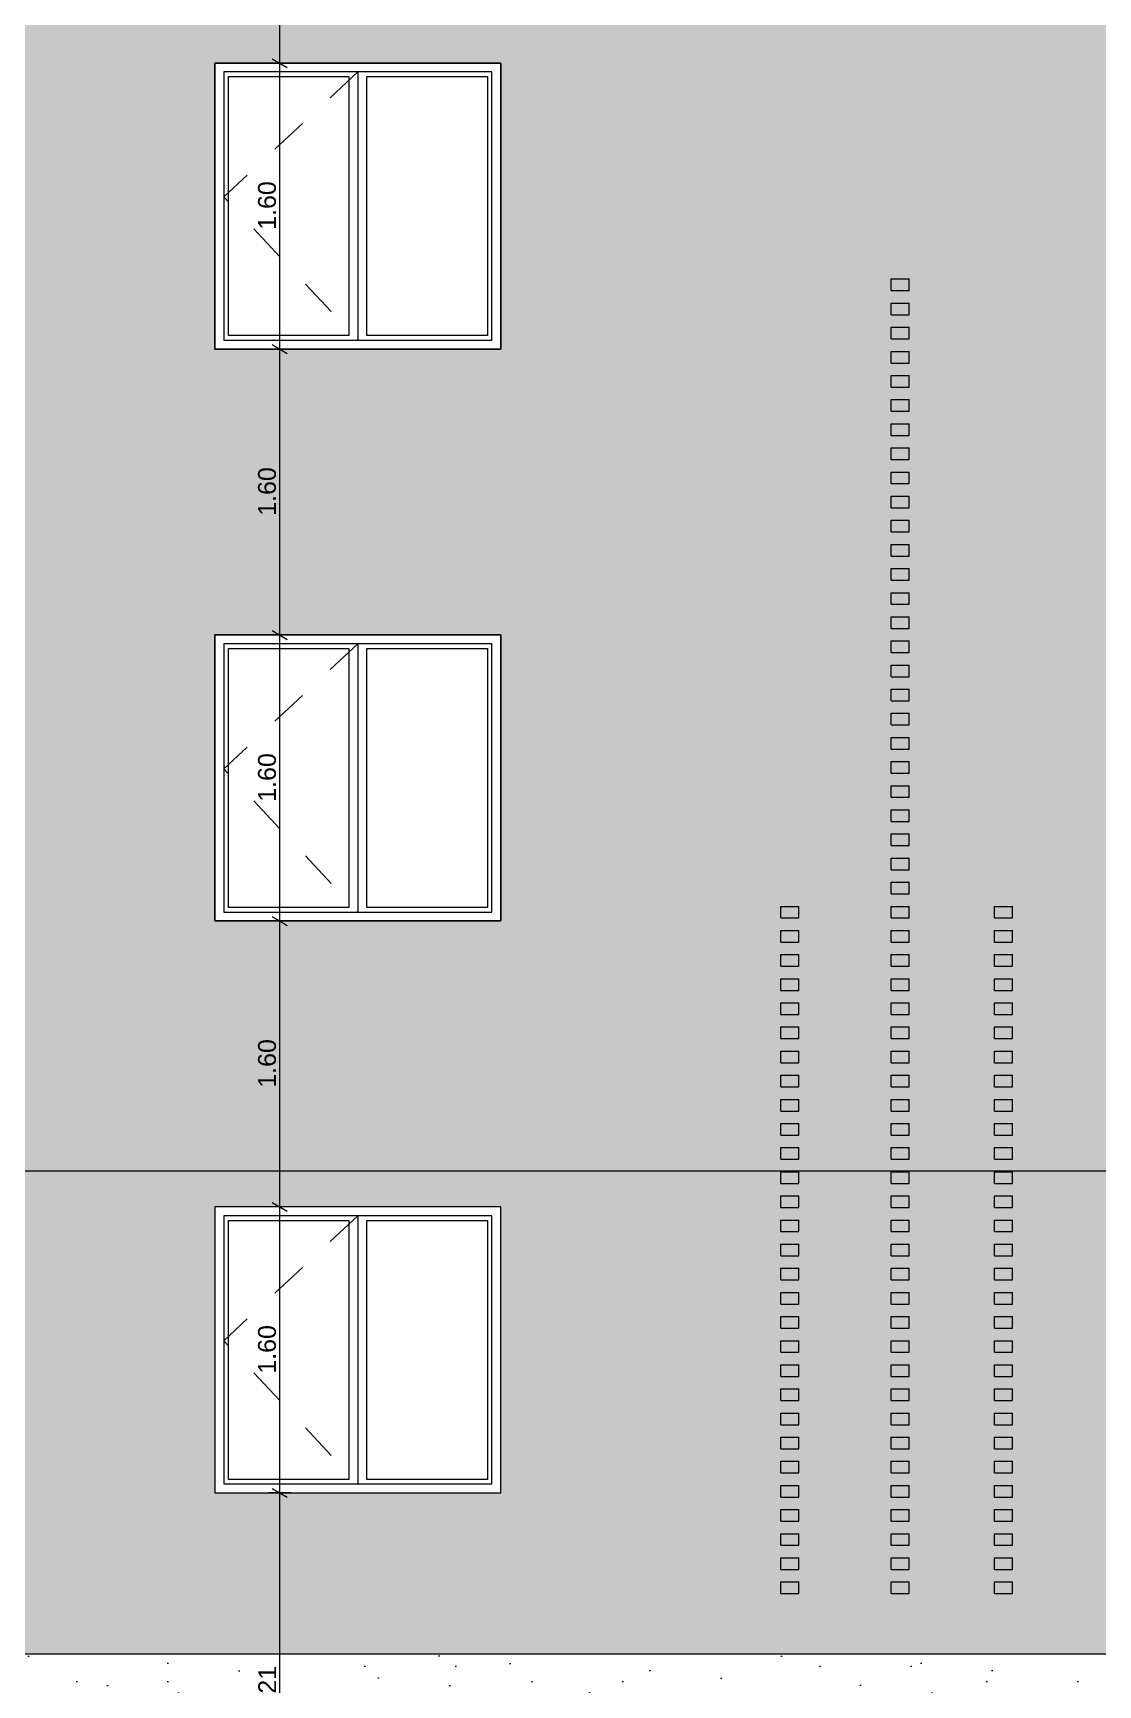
# Model space of a CAD drawing. Header units: millimetres. Extents: x 476571643 to 477489869, y 4620928210 to 4621294454.
# Drawn here: x 477409422 to 477415380, y 4621033012 to 4621042254 of the extents above; entities that cross this region are included whole.
import ezdxf

# ---------------------------------------------------------------- set-up
doc = ezdxf.new("R2010")
doc.units = ezdxf.units.MM
doc.header["$MEASUREMENT"] = 0
doc.linetypes.add('Dashed', pattern=[423.333333, 211.666667, -211.666667])
for name, color, linetype, lineweight in [('0_Pen_No__7_Pen_No__250', 7, 'Continuous', 0), ('2D Drafting - General_Pen_No__7_Pen_No__250', 7, 'Continuous', 0), ('New_2D Drafting - General_Pen_No__30_Pen_No__9_Pen_No__9_Pen_No__42', 250, 'Continuous', 0), ('New_2D Drafting - General_Pen_No__30_Pen_No__9_Pen_No__9_Pen_No__7', 7, 'Continuous', 0), ('New_Structural - Bearing_Pen_No__250', 7, 'Continuous', 0), ('Structural - Bearing_Pen_No__7_Pen_No__7_Pen_No__250', 7, 'Continuous', 0), ('zoma_Pen_No__142', 142, 'Continuous', 0), ('zoma_Pen_No__5_Pen_No__142', 142, 'Continuous', 0)]:
    doc.layers.add(name, color=color, linetype=linetype, lineweight=lineweight)
doc.layers.add('New_2D Drafting - General_Pen_No__30_Pen_No__9_Pen_No__9_Pen_No__254', color=7, linetype='Continuous', lineweight=0, true_color=0xcccccc)
doc.layers.add('zoma', color=7, linetype='Continuous')
doc.layers.add('zoma_Pen_No__5', color=7, linetype='Continuous')
doc.styles.add('GENERATED_STYLE_2', font='arial.ttf')
doc.dimstyles.new('GENERATED_STYLE__3', dxfattribs={"dimtxt": 200, "dimasz": 64.421331, "dimexe": 0.18, "dimexo": 3, "dimgap": 0.09, "dimtad": 1, "dimtih": 1, "dimtoh": 1, "dimlfac": 0.001, "dimzin": 0, "dimdsep": 46, "dimtxsty": 'GENERATED_STYLE_2', "dimblk": 'ARROWHEAD_2', "dimblk1": 'ARROWHEAD_2', "dimblk2": 'ARROWHEAD_2', "dimcen": 0.09, "dimclrd": 142, "dimclre": 142, "dimclrt": 142, "dimadec": 0, "dimazin": 0, "dimtfac": 1, "dimtdec": 4, "dimtmove": 0, "dimatfit": 3, "dimfxl": 1, "dimtolj": 1, "dimtzin": 0, "dimarcsym": 0})
doc.dimstyles.new('GENERATED_STYLE__32', dxfattribs={"dimtxt": 100, "dimasz": 64.421331, "dimexe": 0.18, "dimexo": 3, "dimgap": 0.09, "dimtad": 1, "dimlfac": 0.001, "dimzin": 0, "dimdsep": 46, "dimtxsty": 'GENERATED_STYLE_2', "dimblk": 'ARROWHEAD_2', "dimblk1": 'ARROWHEAD_2', "dimblk2": 'ARROWHEAD_2', "dimcen": 0.09, "dimclrd": 142, "dimclre": 142, "dimclrt": 142, "dimadec": 0, "dimazin": 0, "dimtfac": 1, "dimtdec": 4, "dimtmove": 0, "dimatfit": 3, "dimfxl": 1, "dimtolj": 1, "dimtzin": 0, "dimarcsym": 0})

# ---------------------------------------------------------------- blocks, each defined once
blk = doc.blocks.new('*D1084', base_point=(476844527.1, 4621385791))
at = {"layer": 'zoma_Pen_No__142', "color": 142, "linetype": 'Continuous', "lineweight": 0, "transparency": 16777216}
for p, q in [((477403564.3, 4621029179), (477403515.4, 4621029094.3)), ((477403539.8, 4621029073.1), (477403539.8, 4621029200.2)), ((477403539.8, 4621029136.6), (477410039.7, 4621029136.6)), ((477410064.2, 4621029179), (477410015.2, 4621029094.3)), ((477410039.7, 4621029073.1), (477410039.7, 4621029200.2))]:
    blk.add_line(p, q, dxfattribs=at)
at = {"layer": 'zoma_Pen_No__142', "color": 142, "lineweight": 0, "transparency": 16777216, "char_height": 200, "attachment_point": 7, "style": 'GENERATED_STYLE_2'}
for s, insert in [('\\A1;{\\pql;\\fArial CYR|b0|i0|c204|p34;6.50}', (477406523.7, 4621029176.6)), ('\\A1;{\\pql;\\fArial CYR|b0|i0|c204|p34;0.40}', (477409483.1, 4621029176.6))]:
    blk.add_mtext(s, dxfattribs=dict(at, insert=insert))
blk = doc.blocks.new('ARROWHEAD_2')
at = {"color": 0, "linetype": 'Continuous', "lineweight": 0}
for p, q in [((0, 0), (-1, 0)), ((-0.38, -0.66), (0.38, 0.66))]:
    blk.add_line(p, q, dxfattribs=at)
blk = doc.blocks.new('*D1085', base_point=(476844527.1, 4621385791))
at = {"layer": 'zoma_Pen_No__142', "color": 142, "linetype": 'Continuous', "lineweight": 0, "transparency": 16777216}
for p, q in [((477410064.2, 4621029179), (477410015.2, 4621029094.3)), ((477410039.7, 4621029073.1), (477410039.7, 4621029200.2)), ((477410039.7, 4621029136.6), (477410439, 4621029136.6)), ((477410463.5, 4621029179), (477410414.5, 4621029094.3)), ((477410439, 4621029073.1), (477410439, 4621029200.2))]:
    blk.add_line(p, q, dxfattribs=at)
blk = doc.blocks.new('*D1784', base_point=(476844527.1, 4621385791))
at = {"layer": 'zoma_Pen_No__142', "color": 142, "linetype": 'Continuous', "lineweight": 0, "transparency": 16777216}
for p, q in [((477410865.7, 4621034086.1), (477410738.6, 4621034086.1)), ((477410759.8, 4621034110.6), (477410844.5, 4621034061.6)), ((477410802.1, 4621031872.6), (477410802.1, 4621034086.1)), ((477410759.8, 4621031897.1), (477410844.5, 4621031848.1)), ((477410865.7, 4621031872.6), (477410738.6, 4621031872.6)), ((477410802.1, 4621031831.2), (477410802.1, 4621031872.6))]:
    blk.add_line(p, q, dxfattribs=at)
at = {"layer": 'zoma_Pen_No__142', "color": 142, "lineweight": 0, "transparency": 16777216, "insert": (477410782.1, 4621032846.3), "char_height": 100, "attachment_point": 7, "rotation": 90, "style": 'GENERATED_STYLE_2'}
blk.add_mtext('\\A1;{\\pql;\\fArial CYR|b0|i0|c204|p34;2.21}', dxfattribs=at)
blk = doc.blocks.new('*D1785', base_point=(476844527.1, 4621385791))
at = {"layer": 'zoma_Pen_No__142', "color": 142, "linetype": 'Continuous', "lineweight": 0, "transparency": 16777216}
for p, q in [((477410865.7, 4621035686.1), (477410738.6, 4621035686.1)), ((477410759.8, 4621035710.6), (477410844.5, 4621035661.6)), ((477410802.1, 4621034086.1), (477410802.1, 4621035686.1)), ((477410865.7, 4621034086.1), (477410738.6, 4621034086.1)), ((477410759.8, 4621034110.6), (477410844.5, 4621034061.6))]:
    blk.add_line(p, q, dxfattribs=at)
at = {"layer": 'zoma_Pen_No__142', "color": 142, "lineweight": 0, "transparency": 16777216, "insert": (477410782.1, 4621034753.1), "char_height": 100, "attachment_point": 7, "rotation": 90, "style": 'GENERATED_STYLE_2'}
blk.add_mtext('\\A1;{\\pql;\\fArial CYR|b0|i0|c204|p34;1.60}', dxfattribs=at)
blk = doc.blocks.new('*D1786', base_point=(476844527.1, 4621385791))
at = {"layer": 'zoma_Pen_No__142', "color": 142, "linetype": 'Continuous', "lineweight": 0, "transparency": 16777216}
for p, q in [((477410865.7, 4621037286.1), (477410738.6, 4621037286.1)), ((477410759.8, 4621037310.6), (477410844.5, 4621037261.6)), ((477410802.1, 4621035686.1), (477410802.1, 4621037286.1)), ((477410865.7, 4621035686.1), (477410738.6, 4621035686.1)), ((477410759.8, 4621035710.6), (477410844.5, 4621035661.6))]:
    blk.add_line(p, q, dxfattribs=at)
at = {"layer": 'zoma_Pen_No__142', "color": 142, "lineweight": 0, "transparency": 16777216, "insert": (477410782.1, 4621036353.1), "char_height": 100, "attachment_point": 7, "rotation": 90, "style": 'GENERATED_STYLE_2'}
blk.add_mtext('\\A1;{\\pql;\\fArial CYR|b0|i0|c204|p34;1.60}', dxfattribs=at)
blk = doc.blocks.new('*D1787', base_point=(476844527.1, 4621385791))
at = {"layer": 'zoma_Pen_No__142', "color": 142, "linetype": 'Continuous', "lineweight": 0, "transparency": 16777216}
for p, q in [((477410865.7, 4621038886.1), (477410738.6, 4621038886.1)), ((477410759.8, 4621038910.6), (477410844.5, 4621038861.6)), ((477410802.1, 4621037286.1), (477410802.1, 4621038886.1)), ((477410865.7, 4621037286.1), (477410738.6, 4621037286.1)), ((477410759.8, 4621037310.6), (477410844.5, 4621037261.6))]:
    blk.add_line(p, q, dxfattribs=at)
at = {"layer": 'zoma_Pen_No__142', "color": 142, "lineweight": 0, "transparency": 16777216, "insert": (477410782.1, 4621037953.1), "char_height": 100, "attachment_point": 7, "rotation": 90, "style": 'GENERATED_STYLE_2'}
blk.add_mtext('\\A1;{\\pql;\\fArial CYR|b0|i0|c204|p34;1.60}', dxfattribs=at)
blk = doc.blocks.new('*D1788', base_point=(476844527.1, 4621385791))
at = {"layer": 'zoma_Pen_No__142', "color": 142, "linetype": 'Continuous', "lineweight": 0, "transparency": 16777216}
for p, q in [((477410759.8, 4621040510.6), (477410844.5, 4621040461.6)), ((477410865.7, 4621040486.1), (477410738.6, 4621040486.1)), ((477410802.1, 4621038886.1), (477410802.1, 4621040486.1)), ((477410865.7, 4621038886.1), (477410738.6, 4621038886.1)), ((477410759.8, 4621038910.6), (477410844.5, 4621038861.6))]:
    blk.add_line(p, q, dxfattribs=at)
at = {"layer": 'zoma_Pen_No__142', "color": 142, "lineweight": 0, "transparency": 16777216, "insert": (477410782.1, 4621039553.1), "char_height": 100, "attachment_point": 7, "rotation": 90, "style": 'GENERATED_STYLE_2'}
blk.add_mtext('\\A1;{\\pql;\\fArial CYR|b0|i0|c204|p34;1.60}', dxfattribs=at)
blk = doc.blocks.new('*D1789', base_point=(476844527.1, 4621385791))
at = {"layer": 'zoma_Pen_No__142', "color": 142, "linetype": 'Continuous', "lineweight": 0, "transparency": 16777216}
for p, q in [((477410865.7, 4621042086.1), (477410738.6, 4621042086.1)), ((477410759.8, 4621042110.6), (477410844.5, 4621042061.6)), ((477410802.1, 4621040486.1), (477410802.1, 4621042086.1)), ((477410759.8, 4621040510.6), (477410844.5, 4621040461.6)), ((477410865.7, 4621040486.1), (477410738.6, 4621040486.1))]:
    blk.add_line(p, q, dxfattribs=at)
at = {"layer": 'zoma_Pen_No__142', "color": 142, "lineweight": 0, "transparency": 16777216, "insert": (477410782.1, 4621041153.1), "char_height": 100, "attachment_point": 7, "rotation": 90, "style": 'GENERATED_STYLE_2'}
blk.add_mtext('\\A1;{\\pql;\\fArial CYR|b0|i0|c204|p34;1.60}', dxfattribs=at)
blk = doc.blocks.new('*D1790', base_point=(476844527.1, 4621385791))
at = {"layer": 'zoma_Pen_No__142', "color": 142, "linetype": 'Continuous', "lineweight": 0, "transparency": 16777216}
for p, q in [((477410865.7, 4621043686.1), (477410738.6, 4621043686.1)), ((477410759.8, 4621043710.6), (477410844.5, 4621043661.6)), ((477410802.1, 4621042086.1), (477410802.1, 4621043686.1)), ((477410865.7, 4621042086.1), (477410738.6, 4621042086.1)), ((477410759.8, 4621042110.6), (477410844.5, 4621042061.6))]:
    blk.add_line(p, q, dxfattribs=at)
at = {"layer": 'zoma_Pen_No__142', "color": 142, "lineweight": 0, "transparency": 16777216, "insert": (477410782.1, 4621042753.1), "char_height": 100, "attachment_point": 7, "rotation": 90, "style": 'GENERATED_STYLE_2'}
blk.add_mtext('\\A1;{\\pql;\\fArial CYR|b0|i0|c204|p34;1.60}', dxfattribs=at)
blk = doc.blocks.new('Line_121', base_point=(477421235.9, 4621035887.1))
at = {"layer": 'zoma_Pen_No__5_Pen_No__142', "color": 142, "linetype": 'Continuous', "lineweight": 0}
blk.add_line((477421135.9, 4621035887.1), (477390425.5, 4621035887.1), dxfattribs=at)

msp = doc.modelspace()

# ---------------------------------------------------------------- hatches: boundary and pattern name
at = {"layer": 'New_2D Drafting - General_Pen_No__30_Pen_No__9_Pen_No__9_Pen_No__254', "linetype": 'Continuous', "lineweight": 0, "true_color": 0xcccccc}
h = msp.add_hatch(dxfattribs=at)
h.set_pattern_fill('BRICK___RUNNING_BOND', color=254, style=0, pattern_type=2)
h.set_pattern_definition([(0, (477413739.56, 4621041395.33), (0, 66.64), []), (90, (477413739.56, 4621041395.33), (-244.8, 0), [66.64, -66.64]), (90, (477413861.96, 4621041461.97), (-244.8, 0), [66.64, -66.64])])
h.paths.add_polyline_path([(477403139.987, 4621036386.105), (477403139.987, 4621033186.115), (477420834.96, 4621033186.115), (477420839.514, 4621033186.772), (477420839.514, 4621035816.115), (477420909.569, 4621035816.115), (477420909.562, 4621045926.117), (477420909.911, 4621045926.117), (477420909.911, 4621046385.708), (477403139.988, 4621046385.712)])
h.paths.add_polyline_path([(477410439.128, 4621038886.115), (477412039.561, 4621038886.115), (477412039.561, 4621037286.115), (477410439.128, 4621037286.115)], flags=0)
h.paths.add_polyline_path([(477410439.128, 4621042086.115), (477412039.561, 4621042086.115), (477412039.561, 4621040486.115), (477410439.128, 4621040486.115)], flags=0)
h.paths.add_polyline_path([(477410439.561, 4621034086.115), (477412039.561, 4621034086.115), (477412039.561, 4621035686.115), (477410439.561, 4621035686.115)], flags=0)
h.paths.add_polyline_path([(477412039.561, 4621043686.115), (477412039.561, 4621045286.115), (477410439.562, 4621045286.115), (477410439.562, 4621043686.115)], flags=0)
at = {"layer": 'New_2D Drafting - General_Pen_No__30_Pen_No__9_Pen_No__9_Pen_No__42', "linetype": 'Continuous', "lineweight": 0, "true_color": 0xc7c8ca}
h = msp.add_hatch(dxfattribs=at)
h.set_pattern_fill('CUT_STONE', color=9, style=0, pattern_type=2)
h.set_pattern_definition([(45, (477413739.56, 4621042195.33), (-254.5584, 254.5584), [0, -240, 0, -360]), (110, (477414539.56, 4621042195.33), (338.289, 123.127), [0, -176, 0, -304])])
h.paths.add_polyline_path([(477403139.854, 4621033186.115), (477420834.96, 4621033186.115), (477403139.915, 4621030886.115)])

# ---------------------------------------------------------------- linework, layer by layer
at = {"layer": '0_Pen_No__7_Pen_No__250', "color": 7, "linetype": 'Continuous', "lineweight": 0, "flags": 128}
for points in [[(477412039.561, 4621042086.115), (477410439.561, 4621042086.115), (477410439.561, 4621040486.115), (477412039.561, 4621040486.115)], [(477412039.561, 4621038886.115), (477410439.561, 4621038886.115), (477410439.561, 4621037286.115), (477412039.561, 4621037286.115)], [(477412039.561, 4621035686.115), (477410439.561, 4621035686.115), (477410439.561, 4621034086.115), (477412039.561, 4621034086.115)]]:
    msp.add_lwpolyline(points, close=True, dxfattribs=at)
at = {"layer": '2D Drafting - General_Pen_No__7_Pen_No__250', "color": 7, "linetype": 'Dashed', "lineweight": 0, "flags": 128}
for points in [[(477411239.938, 4621042036.711), (477410489.767, 4621041336.894), (477411239.501, 4621040536.115)], [(477411239.938, 4621038836.711), (477410489.767, 4621038136.894), (477411239.501, 4621037336.115)], [(477411239.938, 4621035636.711), (477410489.767, 4621034936.894), (477411239.501, 4621034136.115)]]:
    msp.add_lwpolyline(points, dxfattribs=at)
at = {"layer": 'New_2D Drafting - General_Pen_No__30_Pen_No__9_Pen_No__9_Pen_No__7', "color": 7, "linetype": 'Continuous', "lineweight": 0, "flags": 128}
for points in [[(477403139.987, 4621036386.105), (477403139.987, 4621033186.115), (477420834.96, 4621033186.115), (477420839.514, 4621033186.772), (477420839.514, 4621035816.115), (477420909.569, 4621035816.115), (477420909.562, 4621045926.117), (477420909.911, 4621045926.117), (477420909.911, 4621046385.708), (477403139.988, 4621046385.712)], [(477410439.128, 4621042086.115), (477412039.561, 4621042086.115), (477412039.561, 4621040486.115), (477410439.128, 4621040486.115)], [(477410439.128, 4621038886.115), (477412039.561, 4621038886.115), (477412039.561, 4621037286.115), (477410439.128, 4621037286.115)], [(477410439.561, 4621034086.115), (477412039.561, 4621034086.115), (477412039.561, 4621035686.115), (477410439.561, 4621035686.115)], [(477403139.854, 4621033186.115), (477420834.96, 4621033186.115), (477403139.915, 4621030886.115)]]:
    msp.add_lwpolyline(points, close=True, dxfattribs=at)
at = {"layer": 'New_Structural - Bearing_Pen_No__250', "color": 7, "linetype": 'Continuous', "lineweight": 0}
for p, q in [((477414222.619, 4621040877.856), (477414322.619, 4621040877.856)), ((477414222.619, 4621040812.856), (477414222.619, 4621040877.856)), ((477414322.619, 4621040812.856), (477414322.619, 4621040877.856)), ((477414222.619, 4621040812.856), (477414322.619, 4621040812.856)), ((477414222.619, 4621040742.856), (477414322.619, 4621040742.856)), ((477414222.619, 4621040677.856), (477414222.619, 4621040742.856)), ((477414222.619, 4621040677.856), (477414322.619, 4621040677.856)), ((477414322.619, 4621040677.856), (477414322.619, 4621040742.856)), ((477414222.619, 4621040607.856), (477414322.619, 4621040607.856)), ((477414222.619, 4621040542.856), (477414222.619, 4621040607.856)), ((477414322.619, 4621040542.856), (477414322.619, 4621040607.856)), ((477414222.619, 4621040542.856), (477414322.619, 4621040542.856)), ((477414222.619, 4621040472.856), (477414322.619, 4621040472.856)), ((477414222.619, 4621040407.856), (477414222.619, 4621040472.856)), ((477414222.619, 4621040407.856), (477414322.619, 4621040407.856)), ((477414322.619, 4621040407.856), (477414322.619, 4621040472.856)), ((477414222.619, 4621040337.856), (477414322.619, 4621040337.856)), ((477414222.619, 4621040272.856), (477414222.619, 4621040337.856)), ((477414322.619, 4621040272.856), (477414322.619, 4621040337.856)), ((477414222.619, 4621040272.856), (477414322.619, 4621040272.856)), ((477414222.619, 4621040202.856), (477414322.619, 4621040202.856)), ((477414222.619, 4621040137.856), (477414222.619, 4621040202.856)), ((477414222.619, 4621040137.856), (477414322.619, 4621040137.856)), ((477414322.619, 4621040137.856), (477414322.619, 4621040202.856)), ((477414222.619, 4621040067.856), (477414322.619, 4621040067.856)), ((477414222.619, 4621040002.856), (477414222.619, 4621040067.856)), ((477414322.619, 4621040002.856), (477414322.619, 4621040067.856)), ((477414222.619, 4621040002.856), (477414322.619, 4621040002.856)), ((477414222.619, 4621039932.856), (477414322.619, 4621039932.856)), ((477414222.619, 4621039867.856), (477414222.619, 4621039932.856)), ((477414222.619, 4621039867.856), (477414322.619, 4621039867.856)), ((477414322.619, 4621039867.856), (477414322.619, 4621039932.856)), ((477414222.619, 4621039797.856), (477414322.619, 4621039797.856)), ((477414222.619, 4621039732.856), (477414222.619, 4621039797.856)), ((477414322.619, 4621039732.856), (477414322.619, 4621039797.856)), ((477414222.619, 4621039732.856), (477414322.619, 4621039732.856)), ((477414222.619, 4621039662.856), (477414322.619, 4621039662.856)), ((477414222.619, 4621039597.856), (477414222.619, 4621039662.856)), ((477414322.619, 4621039597.856), (477414322.619, 4621039662.856)), ((477414222.619, 4621039597.856), (477414322.619, 4621039597.856)), ((477414222.619, 4621039527.856), (477414322.619, 4621039527.856)), ((477414222.619, 4621039462.856), (477414222.619, 4621039527.856)), ((477414322.619, 4621039462.856), (477414322.619, 4621039527.856)), ((477414222.619, 4621039462.856), (477414322.619, 4621039462.856)), ((477414222.619, 4621039392.856), (477414322.619, 4621039392.856)), ((477414222.619, 4621039327.856), (477414222.619, 4621039392.856)), ((477414322.619, 4621039327.856), (477414322.619, 4621039392.856)), ((477414222.619, 4621039327.856), (477414322.619, 4621039327.856)), ((477414222.619, 4621039257.856), (477414322.619, 4621039257.856)), ((477414222.619, 4621039192.856), (477414222.619, 4621039257.856)), ((477414322.619, 4621039192.856), (477414322.619, 4621039257.856)), ((477414222.619, 4621039192.856), (477414322.619, 4621039192.856)), ((477414222.619, 4621039122.856), (477414322.619, 4621039122.856)), ((477414222.619, 4621039057.856), (477414222.619, 4621039122.856)), ((477414322.619, 4621039057.856), (477414322.619, 4621039122.856)), ((477414222.619, 4621039057.856), (477414322.619, 4621039057.856)), ((477414222.619, 4621038987.856), (477414322.619, 4621038987.856)), ((477414222.619, 4621038922.856), (477414222.619, 4621038987.856)), ((477414222.619, 4621038922.856), (477414322.619, 4621038922.856)), ((477414322.619, 4621038922.856), (477414322.619, 4621038987.856)), ((477414222.619, 4621038852.856), (477414322.619, 4621038852.856)), ((477414222.619, 4621038787.856), (477414222.619, 4621038852.856)), ((477414322.619, 4621038787.856), (477414322.619, 4621038852.856)), ((477414222.619, 4621038787.856), (477414322.619, 4621038787.856)), ((477414222.619, 4621038717.856), (477414322.619, 4621038717.856)), ((477414222.619, 4621038652.856), (477414222.619, 4621038717.856)), ((477414222.619, 4621038652.856), (477414322.619, 4621038652.856)), ((477414322.619, 4621038652.856), (477414322.619, 4621038717.856)), ((477414222.619, 4621038582.856), (477414322.619, 4621038582.856)), ((477414222.619, 4621038517.856), (477414222.619, 4621038582.856)), ((477414322.619, 4621038517.856), (477414322.619, 4621038582.856)), ((477414222.619, 4621038517.856), (477414322.619, 4621038517.856)), ((477414222.619, 4621038447.856), (477414322.619, 4621038447.856)), ((477414222.619, 4621038382.856), (477414222.619, 4621038447.856)), ((477414222.619, 4621038382.856), (477414322.619, 4621038382.856)), ((477414322.619, 4621038382.856), (477414322.619, 4621038447.856)), ((477414222.619, 4621038312.856), (477414322.619, 4621038312.856)), ((477414222.619, 4621038247.856), (477414222.619, 4621038312.856)), ((477414322.619, 4621038247.856), (477414322.619, 4621038312.856)), ((477414222.619, 4621038247.856), (477414322.619, 4621038247.856)), ((477414222.619, 4621038177.856), (477414322.619, 4621038177.856)), ((477414222.619, 4621038112.856), (477414222.619, 4621038177.856)), ((477414222.619, 4621038112.856), (477414322.619, 4621038112.856)), ((477414322.619, 4621038112.856), (477414322.619, 4621038177.856)), ((477414222.619, 4621038042.856), (477414322.619, 4621038042.856)), ((477414222.619, 4621037977.856), (477414222.619, 4621038042.856)), ((477414322.619, 4621037977.856), (477414322.619, 4621038042.856)), ((477414222.619, 4621037977.856), (477414322.619, 4621037977.856)), ((477414222.619, 4621037907.856), (477414322.619, 4621037907.856)), ((477414222.619, 4621037842.856), (477414222.619, 4621037907.856)), ((477414322.619, 4621037842.856), (477414322.619, 4621037907.856)), ((477414222.619, 4621037842.856), (477414322.619, 4621037842.856)), ((477414222.619, 4621037772.856), (477414322.619, 4621037772.856)), ((477414222.619, 4621037707.856), (477414222.619, 4621037772.856)), ((477414322.619, 4621037707.856), (477414322.619, 4621037772.856)), ((477414222.619, 4621037707.856), (477414322.619, 4621037707.856)), ((477414222.619, 4621037637.856), (477414322.619, 4621037637.856)), ((477414222.619, 4621037572.856), (477414222.619, 4621037637.856)), ((477414322.619, 4621037572.856), (477414322.619, 4621037637.856)), ((477414222.619, 4621037572.856), (477414322.619, 4621037572.856)), ((477414222.619, 4621037502.856), (477414322.619, 4621037502.856)), ((477414222.619, 4621037437.856), (477414222.619, 4621037502.856)), ((477414322.619, 4621037437.856), (477414322.619, 4621037502.856)), ((477413605.776, 4621037367.856), (477413705.776, 4621037367.856)), ((477413605.776, 4621037302.856), (477413605.776, 4621037367.856)), ((477413705.776, 4621037302.856), (477413705.776, 4621037367.856)), ((477414222.619, 4621037437.856), (477414322.619, 4621037437.856)), ((477414222.619, 4621037367.856), (477414322.619, 4621037367.856)), ((477414222.619, 4621037302.856), (477414222.619, 4621037367.856)), ((477414322.619, 4621037302.856), (477414322.619, 4621037367.856)), ((477414801.234, 4621037367.856), (477414901.234, 4621037367.856)), ((477414801.234, 4621037302.856), (477414801.234, 4621037367.856)), ((477414901.234, 4621037302.856), (477414901.234, 4621037367.856)), ((477413605.776, 4621037302.856), (477413705.776, 4621037302.856)), ((477414222.619, 4621037302.856), (477414322.619, 4621037302.856)), ((477414801.234, 4621037302.856), (477414901.234, 4621037302.856)), ((477413605.776, 4621037232.856), (477413705.776, 4621037232.856)), ((477413605.776, 4621037167.856), (477413605.776, 4621037232.856)), ((477413605.776, 4621037167.856), (477413705.776, 4621037167.856)), ((477413705.776, 4621037167.856), (477413705.776, 4621037232.856)), ((477414222.619, 4621037232.856), (477414322.619, 4621037232.856)), ((477414222.619, 4621037167.856), (477414222.619, 4621037232.856)), ((477414222.619, 4621037167.856), (477414322.619, 4621037167.856)), ((477414322.619, 4621037167.856), (477414322.619, 4621037232.856)), ((477414801.234, 4621037232.856), (477414901.234, 4621037232.856)), ((477414801.234, 4621037167.856), (477414801.234, 4621037232.856)), ((477414801.234, 4621037167.856), (477414901.234, 4621037167.856)), ((477414901.234, 4621037167.856), (477414901.234, 4621037232.856)), ((477413605.776, 4621037097.856), (477413705.776, 4621037097.856)), ((477413605.776, 4621037032.856), (477413605.776, 4621037097.856)), ((477413705.776, 4621037032.856), (477413705.776, 4621037097.856)), ((477414222.619, 4621037097.856), (477414322.619, 4621037097.856)), ((477414222.619, 4621037032.856), (477414222.619, 4621037097.856)), ((477414322.619, 4621037032.856), (477414322.619, 4621037097.856)), ((477414801.234, 4621037097.856), (477414901.234, 4621037097.856)), ((477414801.234, 4621037032.856), (477414801.234, 4621037097.856)), ((477414901.234, 4621037032.856), (477414901.234, 4621037097.856)), ((477413605.776, 4621037032.856), (477413705.776, 4621037032.856)), ((477414222.619, 4621037032.856), (477414322.619, 4621037032.856)), ((477414801.234, 4621037032.856), (477414901.234, 4621037032.856)), ((477413605.776, 4621036962.856), (477413705.776, 4621036962.856)), ((477413605.776, 4621036897.856), (477413605.776, 4621036962.856)), ((477413605.776, 4621036897.856), (477413705.776, 4621036897.856)), ((477413705.776, 4621036897.856), (477413705.776, 4621036962.856)), ((477414222.619, 4621036962.856), (477414322.619, 4621036962.856)), ((477414222.619, 4621036897.856), (477414222.619, 4621036962.856)), ((477414222.619, 4621036897.856), (477414322.619, 4621036897.856)), ((477414322.619, 4621036897.856), (477414322.619, 4621036962.856)), ((477414801.234, 4621036962.856), (477414901.234, 4621036962.856)), ((477414801.234, 4621036897.856), (477414801.234, 4621036962.856)), ((477414801.234, 4621036897.856), (477414901.234, 4621036897.856)), ((477414901.234, 4621036897.856), (477414901.234, 4621036962.856)), ((477413605.776, 4621036827.856), (477413705.776, 4621036827.856)), ((477413605.776, 4621036762.856), (477413605.776, 4621036827.856)), ((477413705.776, 4621036762.856), (477413705.776, 4621036827.856)), ((477414222.619, 4621036827.856), (477414322.619, 4621036827.856)), ((477414222.619, 4621036762.856), (477414222.619, 4621036827.856)), ((477414322.619, 4621036762.856), (477414322.619, 4621036827.856)), ((477414801.234, 4621036827.856), (477414901.234, 4621036827.856)), ((477414801.234, 4621036762.856), (477414801.234, 4621036827.856)), ((477414901.234, 4621036762.856), (477414901.234, 4621036827.856)), ((477413605.776, 4621036762.856), (477413705.776, 4621036762.856)), ((477414222.619, 4621036762.856), (477414322.619, 4621036762.856)), ((477414801.234, 4621036762.856), (477414901.234, 4621036762.856)), ((477413605.776, 4621036692.856), (477413705.776, 4621036692.856)), ((477413605.776, 4621036627.856), (477413605.776, 4621036692.856)), ((477413605.776, 4621036627.856), (477413705.776, 4621036627.856)), ((477413705.776, 4621036627.856), (477413705.776, 4621036692.856)), ((477414222.619, 4621036692.856), (477414322.619, 4621036692.856)), ((477414222.619, 4621036627.856), (477414222.619, 4621036692.856)), ((477414222.619, 4621036627.856), (477414322.619, 4621036627.856)), ((477414322.619, 4621036627.856), (477414322.619, 4621036692.856)), ((477414801.234, 4621036692.856), (477414901.234, 4621036692.856)), ((477414801.234, 4621036627.856), (477414801.234, 4621036692.856)), ((477414801.234, 4621036627.856), (477414901.234, 4621036627.856)), ((477414901.234, 4621036627.856), (477414901.234, 4621036692.856)), ((477413605.776, 4621036557.856), (477413705.776, 4621036557.856)), ((477413605.776, 4621036492.856), (477413605.776, 4621036557.856)), ((477413705.776, 4621036492.856), (477413705.776, 4621036557.856)), ((477414222.619, 4621036557.856), (477414322.619, 4621036557.856)), ((477414222.619, 4621036492.856), (477414222.619, 4621036557.856)), ((477414322.619, 4621036492.856), (477414322.619, 4621036557.856)), ((477414801.234, 4621036557.856), (477414901.234, 4621036557.856)), ((477414801.234, 4621036492.856), (477414801.234, 4621036557.856)), ((477414901.234, 4621036492.856), (477414901.234, 4621036557.856)), ((477413605.776, 4621036492.856), (477413705.776, 4621036492.856)), ((477414222.619, 4621036492.856), (477414322.619, 4621036492.856)), ((477414801.234, 4621036492.856), (477414901.234, 4621036492.856)), ((477413605.776, 4621036422.856), (477413705.776, 4621036422.856)), ((477413605.776, 4621036357.856), (477413605.776, 4621036422.856)), ((477413605.776, 4621036357.856), (477413705.776, 4621036357.856)), ((477413705.776, 4621036357.856), (477413705.776, 4621036422.856)), ((477414222.619, 4621036422.856), (477414322.619, 4621036422.856)), ((477414222.619, 4621036357.856), (477414222.619, 4621036422.856)), ((477414222.619, 4621036357.856), (477414322.619, 4621036357.856)), ((477414322.619, 4621036357.856), (477414322.619, 4621036422.856)), ((477414801.234, 4621036422.856), (477414901.234, 4621036422.856)), ((477414801.234, 4621036357.856), (477414801.234, 4621036422.856)), ((477414801.234, 4621036357.856), (477414901.234, 4621036357.856)), ((477414901.234, 4621036357.856), (477414901.234, 4621036422.856)), ((477413605.776, 4621036287.856), (477413705.776, 4621036287.856)), ((477413605.776, 4621036222.856), (477413605.776, 4621036287.856)), ((477413705.776, 4621036222.856), (477413705.776, 4621036287.856)), ((477414222.619, 4621036287.856), (477414322.619, 4621036287.856)), ((477414222.619, 4621036222.856), (477414222.619, 4621036287.856)), ((477414322.619, 4621036222.856), (477414322.619, 4621036287.856)), ((477414801.234, 4621036287.856), (477414901.234, 4621036287.856)), ((477414801.234, 4621036222.856), (477414801.234, 4621036287.856)), ((477414901.234, 4621036222.856), (477414901.234, 4621036287.856)), ((477413605.776, 4621036222.856), (477413705.776, 4621036222.856)), ((477413605.776, 4621036152.856), (477413705.776, 4621036152.856)), ((477413605.776, 4621036087.856), (477413605.776, 4621036152.856)), ((477413705.776, 4621036087.856), (477413705.776, 4621036152.856)), ((477414222.619, 4621036222.856), (477414322.619, 4621036222.856)), ((477414222.619, 4621036152.856), (477414322.619, 4621036152.856)), ((477414222.619, 4621036087.856), (477414222.619, 4621036152.856)), ((477414322.619, 4621036087.856), (477414322.619, 4621036152.856)), ((477414801.234, 4621036222.856), (477414901.234, 4621036222.856)), ((477414801.234, 4621036152.856), (477414901.234, 4621036152.856)), ((477414801.234, 4621036087.856), (477414801.234, 4621036152.856)), ((477414901.234, 4621036087.856), (477414901.234, 4621036152.856)), ((477413605.776, 4621036087.856), (477413705.776, 4621036087.856)), ((477414222.619, 4621036087.856), (477414322.619, 4621036087.856)), ((477414801.234, 4621036087.856), (477414901.234, 4621036087.856)), ((477413605.776, 4621036017.856), (477413705.776, 4621036017.856)), ((477413605.776, 4621035952.856), (477413605.776, 4621036017.856)), ((477413705.776, 4621035952.856), (477413705.776, 4621036017.856)), ((477414222.619, 4621036017.856), (477414322.619, 4621036017.856)), ((477414222.619, 4621035952.856), (477414222.619, 4621036017.856)), ((477414322.619, 4621035952.856), (477414322.619, 4621036017.856)), ((477414801.234, 4621036017.856), (477414901.234, 4621036017.856)), ((477414801.234, 4621035952.856), (477414801.234, 4621036017.856)), ((477414901.234, 4621035952.856), (477414901.234, 4621036017.856)), ((477413605.776, 4621035952.856), (477413705.776, 4621035952.856)), ((477413605.776, 4621035882.856), (477413705.776, 4621035882.856)), ((477413605.776, 4621035817.856), (477413605.776, 4621035882.856)), ((477413705.776, 4621035817.856), (477413705.776, 4621035882.856)), ((477414222.619, 4621035952.856), (477414322.619, 4621035952.856)), ((477414222.619, 4621035882.856), (477414322.619, 4621035882.856)), ((477414222.619, 4621035817.856), (477414222.619, 4621035882.856)), ((477414322.619, 4621035817.856), (477414322.619, 4621035882.856)), ((477414801.234, 4621035952.856), (477414901.234, 4621035952.856)), ((477414801.234, 4621035882.856), (477414901.234, 4621035882.856)), ((477414801.234, 4621035817.856), (477414801.234, 4621035882.856)), ((477414901.234, 4621035817.856), (477414901.234, 4621035882.856)), ((477413605.776, 4621035817.856), (477413705.776, 4621035817.856)), ((477414222.619, 4621035817.856), (477414322.619, 4621035817.856)), ((477414801.234, 4621035817.856), (477414901.234, 4621035817.856)), ((477413605.776, 4621035747.856), (477413705.776, 4621035747.856)), ((477413605.776, 4621035682.856), (477413605.776, 4621035747.856)), ((477413705.776, 4621035682.856), (477413705.776, 4621035747.856)), ((477414222.619, 4621035747.856), (477414322.619, 4621035747.856)), ((477414222.619, 4621035682.856), (477414222.619, 4621035747.856)), ((477414322.619, 4621035682.856), (477414322.619, 4621035747.856)), ((477414801.234, 4621035747.856), (477414901.234, 4621035747.856)), ((477414801.234, 4621035682.856), (477414801.234, 4621035747.856)), ((477414901.234, 4621035682.856), (477414901.234, 4621035747.856)), ((477413605.776, 4621035682.856), (477413705.776, 4621035682.856)), ((477413605.776, 4621035612.856), (477413705.776, 4621035612.856)), ((477413605.776, 4621035547.856), (477413605.776, 4621035612.856)), ((477413705.776, 4621035547.856), (477413705.776, 4621035612.856)), ((477414222.619, 4621035682.856), (477414322.619, 4621035682.856)), ((477414222.619, 4621035612.856), (477414322.619, 4621035612.856)), ((477414222.619, 4621035547.856), (477414222.619, 4621035612.856)), ((477414322.619, 4621035547.856), (477414322.619, 4621035612.856)), ((477414801.234, 4621035682.856), (477414901.234, 4621035682.856)), ((477414801.234, 4621035612.856), (477414901.234, 4621035612.856)), ((477414801.234, 4621035547.856), (477414801.234, 4621035612.856)), ((477414901.234, 4621035547.856), (477414901.234, 4621035612.856)), ((477413605.776, 4621035547.856), (477413705.776, 4621035547.856)), ((477414222.619, 4621035547.856), (477414322.619, 4621035547.856)), ((477414801.234, 4621035547.856), (477414901.234, 4621035547.856)), ((477413605.776, 4621035477.856), (477413705.776, 4621035477.856)), ((477413605.776, 4621035412.856), (477413605.776, 4621035477.856)), ((477413605.776, 4621035412.856), (477413705.776, 4621035412.856)), ((477413705.776, 4621035412.856), (477413705.776, 4621035477.856)), ((477414222.619, 4621035477.856), (477414322.619, 4621035477.856)), ((477414222.619, 4621035412.856), (477414222.619, 4621035477.856)), ((477414222.619, 4621035412.856), (477414322.619, 4621035412.856)), ((477414322.619, 4621035412.856), (477414322.619, 4621035477.856)), ((477414801.234, 4621035477.856), (477414901.234, 4621035477.856)), ((477414801.234, 4621035412.856), (477414801.234, 4621035477.856)), ((477414801.234, 4621035412.856), (477414901.234, 4621035412.856)), ((477414901.234, 4621035412.856), (477414901.234, 4621035477.856)), ((477413605.776, 4621035342.856), (477413705.776, 4621035342.856)), ((477413605.776, 4621035277.856), (477413605.776, 4621035342.856)), ((477413705.776, 4621035277.856), (477413705.776, 4621035342.856)), ((477414222.619, 4621035342.856), (477414322.619, 4621035342.856)), ((477414222.619, 4621035277.856), (477414222.619, 4621035342.856)), ((477414322.619, 4621035277.856), (477414322.619, 4621035342.856)), ((477414801.234, 4621035342.856), (477414901.234, 4621035342.856)), ((477414801.234, 4621035277.856), (477414801.234, 4621035342.856)), ((477414901.234, 4621035277.856), (477414901.234, 4621035342.856)), ((477413605.776, 4621035277.856), (477413705.776, 4621035277.856)), ((477414222.619, 4621035277.856), (477414322.619, 4621035277.856)), ((477414801.234, 4621035277.856), (477414901.234, 4621035277.856)), ((477413605.776, 4621035207.856), (477413705.776, 4621035207.856)), ((477413605.776, 4621035142.856), (477413605.776, 4621035207.856)), ((477413605.776, 4621035142.856), (477413705.776, 4621035142.856)), ((477413705.776, 4621035142.856), (477413705.776, 4621035207.856)), ((477414222.619, 4621035207.856), (477414322.619, 4621035207.856)), ((477414222.619, 4621035142.856), (477414222.619, 4621035207.856)), ((477414222.619, 4621035142.856), (477414322.619, 4621035142.856)), ((477414322.619, 4621035142.856), (477414322.619, 4621035207.856)), ((477414801.234, 4621035207.856), (477414901.234, 4621035207.856)), ((477414801.234, 4621035142.856), (477414801.234, 4621035207.856)), ((477414801.234, 4621035142.856), (477414901.234, 4621035142.856)), ((477414901.234, 4621035142.856), (477414901.234, 4621035207.856)), ((477413605.776, 4621035072.856), (477413705.776, 4621035072.856)), ((477413605.776, 4621035007.856), (477413605.776, 4621035072.856)), ((477413705.776, 4621035007.856), (477413705.776, 4621035072.856)), ((477414222.619, 4621035072.856), (477414322.619, 4621035072.856)), ((477414222.619, 4621035007.856), (477414222.619, 4621035072.856)), ((477414322.619, 4621035007.856), (477414322.619, 4621035072.856)), ((477414801.234, 4621035072.856), (477414901.234, 4621035072.856)), ((477414801.234, 4621035007.856), (477414801.234, 4621035072.856)), ((477414901.234, 4621035007.856), (477414901.234, 4621035072.856)), ((477413605.776, 4621035007.856), (477413705.776, 4621035007.856)), ((477414222.619, 4621035007.856), (477414322.619, 4621035007.856)), ((477414801.234, 4621035007.856), (477414901.234, 4621035007.856)), ((477413605.776, 4621034937.856), (477413705.776, 4621034937.856)), ((477413605.776, 4621034872.856), (477413605.776, 4621034937.856)), ((477413605.776, 4621034872.856), (477413705.776, 4621034872.856)), ((477413705.776, 4621034872.856), (477413705.776, 4621034937.856)), ((477414222.619, 4621034937.856), (477414322.619, 4621034937.856)), ((477414222.619, 4621034872.856), (477414222.619, 4621034937.856)), ((477414222.619, 4621034872.856), (477414322.619, 4621034872.856)), ((477414322.619, 4621034872.856), (477414322.619, 4621034937.856)), ((477414801.234, 4621034937.856), (477414901.234, 4621034937.856)), ((477414801.234, 4621034872.856), (477414801.234, 4621034937.856)), ((477414801.234, 4621034872.856), (477414901.234, 4621034872.856)), ((477414901.234, 4621034872.856), (477414901.234, 4621034937.856)), ((477413605.776, 4621034802.856), (477413705.776, 4621034802.856)), ((477413605.776, 4621034737.856), (477413605.776, 4621034802.856)), ((477413705.776, 4621034737.856), (477413705.776, 4621034802.856)), ((477414222.619, 4621034802.856), (477414322.619, 4621034802.856)), ((477414222.619, 4621034737.856), (477414222.619, 4621034802.856)), ((477414322.619, 4621034737.856), (477414322.619, 4621034802.856)), ((477414801.234, 4621034802.856), (477414901.234, 4621034802.856)), ((477414801.234, 4621034737.856), (477414801.234, 4621034802.856)), ((477414901.234, 4621034737.856), (477414901.234, 4621034802.856)), ((477413605.776, 4621034737.856), (477413705.776, 4621034737.856)), ((477413605.776, 4621034667.856), (477413705.776, 4621034667.856)), ((477413605.776, 4621034602.856), (477413605.776, 4621034667.856)), ((477413705.776, 4621034602.856), (477413705.776, 4621034667.856)), ((477414222.619, 4621034737.856), (477414322.619, 4621034737.856)), ((477414222.619, 4621034667.856), (477414322.619, 4621034667.856)), ((477414222.619, 4621034602.856), (477414222.619, 4621034667.856)), ((477414322.619, 4621034602.856), (477414322.619, 4621034667.856)), ((477414801.234, 4621034737.856), (477414901.234, 4621034737.856)), ((477414801.234, 4621034667.856), (477414901.234, 4621034667.856)), ((477414801.234, 4621034602.856), (477414801.234, 4621034667.856)), ((477414901.234, 4621034602.856), (477414901.234, 4621034667.856)), ((477413605.776, 4621034602.856), (477413705.776, 4621034602.856)), ((477414222.619, 4621034602.856), (477414322.619, 4621034602.856)), ((477414801.234, 4621034602.856), (477414901.234, 4621034602.856)), ((477413605.776, 4621034532.856), (477413705.776, 4621034532.856)), ((477413605.776, 4621034467.856), (477413605.776, 4621034532.856)), ((477413705.776, 4621034467.856), (477413705.776, 4621034532.856)), ((477414222.619, 4621034532.856), (477414322.619, 4621034532.856)), ((477414222.619, 4621034467.856), (477414222.619, 4621034532.856)), ((477414322.619, 4621034467.856), (477414322.619, 4621034532.856)), ((477414801.234, 4621034532.856), (477414901.234, 4621034532.856)), ((477414801.234, 4621034467.856), (477414801.234, 4621034532.856)), ((477414901.234, 4621034467.856), (477414901.234, 4621034532.856)), ((477413605.776, 4621034467.856), (477413705.776, 4621034467.856)), ((477413605.776, 4621034397.856), (477413705.776, 4621034397.856)), ((477413605.776, 4621034332.856), (477413605.776, 4621034397.856)), ((477413705.776, 4621034332.856), (477413705.776, 4621034397.856)), ((477414222.619, 4621034467.856), (477414322.619, 4621034467.856)), ((477414222.619, 4621034397.856), (477414322.619, 4621034397.856)), ((477414222.619, 4621034332.856), (477414222.619, 4621034397.856)), ((477414322.619, 4621034332.856), (477414322.619, 4621034397.856)), ((477414801.234, 4621034467.856), (477414901.234, 4621034467.856)), ((477414801.234, 4621034397.856), (477414901.234, 4621034397.856)), ((477414801.234, 4621034332.856), (477414801.234, 4621034397.856)), ((477414901.234, 4621034332.856), (477414901.234, 4621034397.856)), ((477413605.776, 4621034332.856), (477413705.776, 4621034332.856)), ((477414222.619, 4621034332.856), (477414322.619, 4621034332.856)), ((477414801.234, 4621034332.856), (477414901.234, 4621034332.856)), ((477413605.776, 4621034262.856), (477413705.776, 4621034262.856)), ((477413605.776, 4621034197.856), (477413605.776, 4621034262.856)), ((477413705.776, 4621034197.856), (477413705.776, 4621034262.856)), ((477414222.619, 4621034262.856), (477414322.619, 4621034262.856)), ((477414222.619, 4621034197.856), (477414222.619, 4621034262.856)), ((477414322.619, 4621034197.856), (477414322.619, 4621034262.856)), ((477414801.234, 4621034262.856), (477414901.234, 4621034262.856)), ((477414801.234, 4621034197.856), (477414801.234, 4621034262.856)), ((477414901.234, 4621034197.856), (477414901.234, 4621034262.856)), ((477413605.776, 4621034197.856), (477413705.776, 4621034197.856)), ((477413605.776, 4621034127.856), (477413705.776, 4621034127.856)), ((477413605.776, 4621034062.856), (477413605.776, 4621034127.856)), ((477413705.776, 4621034062.856), (477413705.776, 4621034127.856)), ((477414222.619, 4621034197.856), (477414322.619, 4621034197.856)), ((477414222.619, 4621034127.856), (477414322.619, 4621034127.856)), ((477414222.619, 4621034062.856), (477414222.619, 4621034127.856)), ((477414322.619, 4621034062.856), (477414322.619, 4621034127.856)), ((477414801.234, 4621034197.856), (477414901.234, 4621034197.856)), ((477414801.234, 4621034127.856), (477414901.234, 4621034127.856)), ((477414801.234, 4621034062.856), (477414801.234, 4621034127.856)), ((477414901.234, 4621034062.856), (477414901.234, 4621034127.856)), ((477413605.776, 4621034062.856), (477413705.776, 4621034062.856)), ((477414222.619, 4621034062.856), (477414322.619, 4621034062.856)), ((477414801.234, 4621034062.856), (477414901.234, 4621034062.856)), ((477413605.776, 4621033992.856), (477413705.776, 4621033992.856)), ((477413605.776, 4621033927.856), (477413605.776, 4621033992.856)), ((477413705.776, 4621033927.856), (477413705.776, 4621033992.856)), ((477414222.619, 4621033992.856), (477414322.619, 4621033992.856)), ((477414222.619, 4621033927.856), (477414222.619, 4621033992.856)), ((477414322.619, 4621033927.856), (477414322.619, 4621033992.856)), ((477414801.234, 4621033992.856), (477414901.234, 4621033992.856)), ((477414801.234, 4621033927.856), (477414801.234, 4621033992.856)), ((477414901.234, 4621033927.856), (477414901.234, 4621033992.856)), ((477413605.776, 4621033927.856), (477413705.776, 4621033927.856)), ((477413605.776, 4621033857.856), (477413705.776, 4621033857.856)), ((477413605.776, 4621033792.856), (477413605.776, 4621033857.856)), ((477413705.776, 4621033792.856), (477413705.776, 4621033857.856)), ((477414222.619, 4621033927.856), (477414322.619, 4621033927.856)), ((477414222.619, 4621033857.856), (477414322.619, 4621033857.856)), ((477414222.619, 4621033792.856), (477414222.619, 4621033857.856)), ((477414322.619, 4621033792.856), (477414322.619, 4621033857.856)), ((477414801.234, 4621033927.856), (477414901.234, 4621033927.856)), ((477414801.234, 4621033857.856), (477414901.234, 4621033857.856)), ((477414801.234, 4621033792.856), (477414801.234, 4621033857.856)), ((477414901.234, 4621033792.856), (477414901.234, 4621033857.856)), ((477413605.776, 4621033792.856), (477413705.776, 4621033792.856)), ((477414222.619, 4621033792.856), (477414322.619, 4621033792.856)), ((477414801.234, 4621033792.856), (477414901.234, 4621033792.856)), ((477413605.776, 4621033722.856), (477413705.776, 4621033722.856)), ((477413605.776, 4621033657.856), (477413605.776, 4621033722.856)), ((477413605.776, 4621033657.856), (477413705.776, 4621033657.856)), ((477413705.776, 4621033657.856), (477413705.776, 4621033722.856)), ((477414222.619, 4621033722.856), (477414322.619, 4621033722.856)), ((477414222.619, 4621033657.856), (477414222.619, 4621033722.856)), ((477414222.619, 4621033657.856), (477414322.619, 4621033657.856)), ((477414322.619, 4621033657.856), (477414322.619, 4621033722.856)), ((477414801.234, 4621033722.856), (477414901.234, 4621033722.856)), ((477414801.234, 4621033657.856), (477414801.234, 4621033722.856)), ((477414801.234, 4621033657.856), (477414901.234, 4621033657.856)), ((477414901.234, 4621033657.856), (477414901.234, 4621033722.856)), ((477413605.776, 4621033587.856), (477413705.776, 4621033587.856)), ((477413605.776, 4621033522.856), (477413605.776, 4621033587.856)), ((477413705.776, 4621033522.856), (477413705.776, 4621033587.856)), ((477414222.619, 4621033587.856), (477414322.619, 4621033587.856)), ((477414222.619, 4621033522.856), (477414222.619, 4621033587.856)), ((477414322.619, 4621033522.856), (477414322.619, 4621033587.856)), ((477414801.234, 4621033587.856), (477414901.234, 4621033587.856)), ((477414801.234, 4621033522.856), (477414801.234, 4621033587.856)), ((477414901.234, 4621033522.856), (477414901.234, 4621033587.856)), ((477413605.776, 4621033522.856), (477413705.776, 4621033522.856)), ((477414222.619, 4621033522.856), (477414322.619, 4621033522.856)), ((477414801.234, 4621033522.856), (477414901.234, 4621033522.856))]:
    msp.add_line(p, q, dxfattribs=at)
at = {"layer": 'Structural - Bearing_Pen_No__7_Pen_No__7_Pen_No__250', "color": 7, "linetype": 'Continuous', "lineweight": 0}
for p, q in [((477411989.235, 4621042036.115), (477410489.755, 4621042036.115)), ((477410489.767, 4621042036.115), (477410489.767, 4621040536.115)), ((477410514.767, 4621042011.115), (477411189.561, 4621042011.115)), ((477410514.767, 4621040561.115), (477410514.767, 4621042011.115)), ((477411189.561, 4621042011.115), (477411189.561, 4621040561.115)), ((477411239.561, 4621042011.066), (477411239.501, 4621040536.115)), ((477411239.561, 4621042036.115), (477411239.561, 4621042011.066)), ((477411289.565, 4621042011.115), (477411964.235, 4621042011.115)), ((477411289.565, 4621040561.115), (477411289.565, 4621042011.115)), ((477411964.235, 4621042011.115), (477411964.235, 4621040561.115)), ((477411989.235, 4621040536.115), (477411989.235, 4621042036.115)), ((477410489.767, 4621040536.115), (477411989.235, 4621040536.115)), ((477411189.561, 4621040561.115), (477410514.767, 4621040561.115)), ((477411964.235, 4621040561.115), (477411289.565, 4621040561.115)), ((477411989.235, 4621038836.115), (477410489.755, 4621038836.115)), ((477410489.767, 4621038836.115), (477410489.767, 4621037336.115)), ((477411239.561, 4621038836.115), (477411239.561, 4621038811.066)), ((477411989.235, 4621037336.115), (477411989.235, 4621038836.115)), ((477410514.767, 4621038811.115), (477411189.561, 4621038811.115)), ((477410514.767, 4621037361.115), (477410514.767, 4621038811.115)), ((477411189.561, 4621038811.115), (477411189.561, 4621037361.115)), ((477411239.561, 4621038811.066), (477411239.501, 4621037336.115)), ((477411289.565, 4621038811.115), (477411964.235, 4621038811.115)), ((477411289.565, 4621037361.115), (477411289.565, 4621038811.115)), ((477411964.235, 4621038811.115), (477411964.235, 4621037361.115)), ((477411189.561, 4621037361.115), (477410514.767, 4621037361.115)), ((477411964.235, 4621037361.115), (477411289.565, 4621037361.115)), ((477410489.767, 4621037336.115), (477411989.235, 4621037336.115)), ((477411989.235, 4621035636.115), (477410489.755, 4621035636.115)), ((477410489.767, 4621035636.115), (477410489.767, 4621034136.115)), ((477410514.767, 4621035611.115), (477411189.561, 4621035611.115)), ((477410514.767, 4621034161.115), (477410514.767, 4621035611.115)), ((477411189.561, 4621035611.115), (477411189.561, 4621034161.115)), ((477411239.561, 4621035611.066), (477411239.501, 4621034136.115)), ((477411239.561, 4621035636.115), (477411239.561, 4621035611.066)), ((477411289.565, 4621035611.115), (477411964.235, 4621035611.115)), ((477411289.565, 4621034161.115), (477411289.565, 4621035611.115)), ((477411964.235, 4621035611.115), (477411964.235, 4621034161.115)), ((477411989.235, 4621034136.115), (477411989.235, 4621035636.115)), ((477410489.767, 4621034136.115), (477411989.235, 4621034136.115)), ((477411189.561, 4621034161.115), (477410514.767, 4621034161.115)), ((477411964.235, 4621034161.115), (477411289.565, 4621034161.115))]:
    msp.add_line(p, q, dxfattribs=at)

# ---------------------------------------------------------------- block references
at = {"layer": 'zoma_Pen_No__5', "color": 142, "linetype": 'Continuous', "lineweight": 0}
msp.add_blockref('Line_121', (477421235.883, 4621035887.063), dxfattribs=at)

# ---------------------------------------------------------------- dimensions: what is measured, and where the dimension line sits
at = {"layer": 'zoma', "color": 142, "linetype": 'Continuous', "lineweight": 0}
for base, p1, p2, picture, middle in [((477410039.717, 4621029136.643), (477403539.843, 4621053295.038), (477410039.717, 4621053295.038), '*D1084', (477406783.487, 4621029276.643)), ((477410439.012, 4621029136.643), (477410039.717, 4621053295.038), (477410439.012, 4621029446.482), '*D1085', (477409742.869, 4621029276.643))]:
    dim = msp.add_linear_dim(base=base, p1=p1, p2=p2, dimstyle='GENERATED_STYLE__3', dxfattribs=at)
    dim.commit()
    dim.dimension.update_dxf_attribs({"geometry": picture, "text_midpoint": middle, "dimtype": 160})
for base, p1, p2, picture, middle in [((477410802.145, 4621043686.114), (477411055.362, 4621042086.114), (477411055.362, 4621043686.114), '*D1790', (477410732.145, 4621042882.968)), ((477410802.145, 4621042086.114), (477411055.362, 4621040486.114), (477411055.362, 4621042086.114), '*D1789', (477410732.145, 4621041282.968)), ((477410802.145, 4621040486.114), (477411055.362, 4621038886.114), (477411055.362, 4621040486.114), '*D1788', (477410732.145, 4621039682.968)), ((477410802.145, 4621038886.114), (477411055.362, 4621037286.114), (477411055.362, 4621038886.114), '*D1787', (477410732.145, 4621038082.968)), ((477410802.145, 4621037286.114), (477411055.362, 4621035686.114), (477411055.362, 4621037286.114), '*D1786', (477410732.145, 4621036482.968)), ((477410802.145, 4621035686.114), (477411055.362, 4621034086.114), (477411055.362, 4621035686.114), '*D1785', (477410732.145, 4621034882.968)), ((477410802.145, 4621034086.114), (477410689.749, 4621031872.602), (477411055.362, 4621034086.114), '*D1784', (477410732.145, 4621032976.212))]:
    dim = msp.add_linear_dim(base=base, p1=p1, p2=p2, angle=90, dimstyle='GENERATED_STYLE__32', dxfattribs=at)
    dim.commit()
    dim.dimension.update_dxf_attribs({"geometry": picture, "text_midpoint": middle, "dimtype": 160, "text_rotation": 90})

doc.saveas('drawing.dxf')
